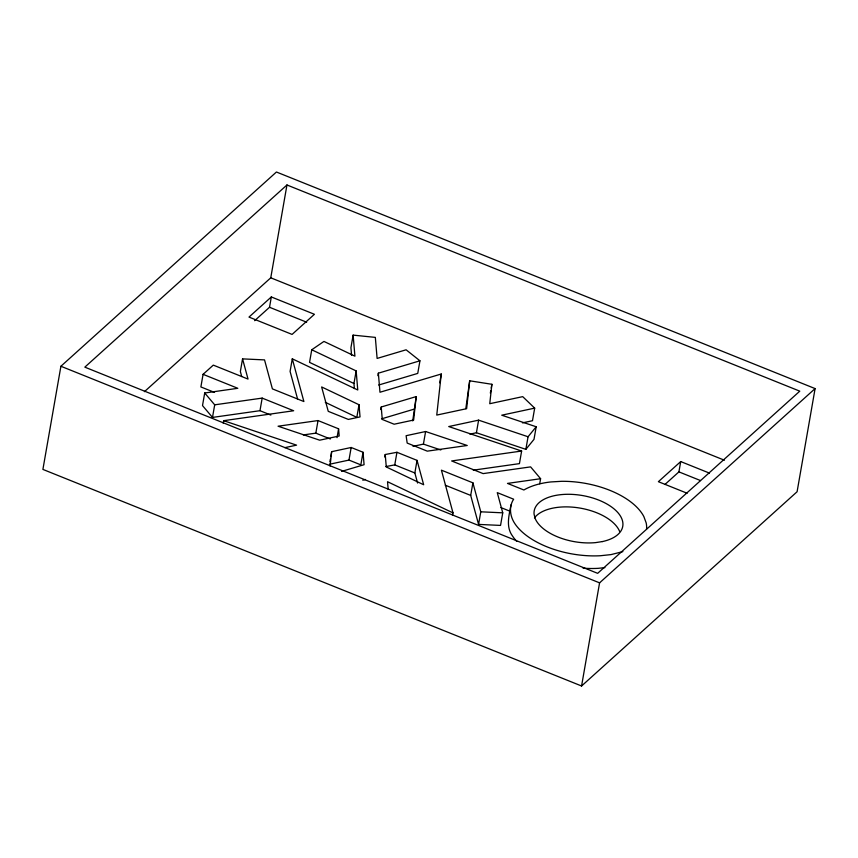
<?xml version="1.0" encoding="UTF-8"?>
<svg xmlns="http://www.w3.org/2000/svg" width="858" height="858" viewBox="0 0 858 858"><rect width="100%" height="100%" fill="white"/><g stroke="black" fill="none" stroke-linecap="round" stroke-linejoin="round"><path stroke-width="1.29" d="M330.083 466.001L331.66 451.673L351.169 447.49L363.031 452.252L364.082 464.704L341.581 471.396M412.73 420.913L416.216 396.589L381.22 407.003L380.78 409.523M416.216 396.589L413.642 420.034L394.133 424.217L382.271 419.455L381.22 407.003M378.678 385.027L417.749 373.402L419.948 360.8L378.357 373.176L379.976 392.245L441.269 374.002L436.754 415.079L466.634 408.676L469.691 380.802L491.891 384.287L489.746 403.71L522.704 396.643L534.684 408.129L532.486 420.72L522.436 422.876M465.819 408.633L469.691 380.802M452.574 515.401L453.013 512.891L441.409 470.163L472.897 482.829L470.699 495.42L478.571 524.399L500.546 525.418L502.745 512.827L497.265 492.621L513.642 499.206C508.676 506.67 509.974 516.409 514.821 523.584A68.908 35.907 9.9 0 0 600.364 555.737L610.982 554.611L622.854 551.619M60.907 366.259L42.9 469.412L581.574 685.992L797.093 491.741L815.1 388.588L276.426 172.008L60.907 366.259L599.581 582.85L815.1 388.588M354.386 388.599L353.957 383.515L309.545 362.376L311.744 349.774L356.156 370.913L357.765 389.982L292.288 358.816L303.893 401.544L272.404 388.878L264.532 359.899L242.557 358.88L248.037 379.086L213.299 365.122L203.078 374.335L200.879 386.937L214.521 392.417M203.078 374.335L237.805 388.299L204.708 392.996L202.509 405.587L212.494 417.417L259.974 410.692L270.871 415.079M212.494 417.417L214.693 404.826L204.708 392.996M223.23 423.198L223.67 420.677L293.661 410.757L262.173 398.101L214.693 404.826M242.557 358.88L240.358 371.482L241.72 376.533M144.434 391.666L270.763 277.81L286.958 184.974L799.785 391.162L597.661 573.337L84.835 367.149L286.958 184.974M254.633 320.688L269.519 307.271L271.321 296.954L314.414 314.285L292.085 334.416L248.992 317.085L271.321 296.954M259.974 410.692L262.173 398.101M292.288 358.816L290.09 371.417L297.672 399.345M303.314 434.92L315.83 433.151L318.028 420.559L338.588 428.818L339.189 436.003L319.68 440.186L278.067 426.212L318.028 420.559M329.901 461.743L330.341 459.223M330.78 456.713L331.66 451.673M419.948 360.8L406.102 349.796L377.112 358.43L375.332 337.387L353.131 335.124L350.933 347.726L351.576 355.341M337.044 437.644L338.588 428.818M353.957 383.515L356.156 370.913M329.461 464.264L348.97 460.081L351.169 447.49M359.019 404.74L360.038 416.913L348.348 419.423L328.249 411.336L321.632 386.947L359.019 404.74L356.821 417.342L325.289 402.327M363.031 452.252L360.832 464.854L348.97 460.081M377.917 375.697L378.357 373.176M384.792 457.035L385.231 454.515L396.954 452.284L417.042 460.371L423.67 484.759L386.282 466.966L385.231 454.515M385.821 466.58L394.755 464.886L396.954 452.284M417.578 483.033L414.854 472.962L417.042 460.371M413.009 446.342L423.412 444.112L425.611 431.52L467.235 445.495L427.273 451.147L407.175 443.071L406.113 435.703L425.611 431.52M439.736 382.818L441.269 374.002M469.916 434.137L476.415 432.754L478.603 420.152L528.056 436.754L536.196 426.769L501.726 415.197L534.684 408.129M490.347 393.103L490.787 390.583M491.226 388.063L491.891 384.287M478.571 524.399L480.77 511.808L472.897 482.829M511.014 504.879C509.062 515.218 505.619 526.876 512.623 536.175A68.908 35.907 9.9 0 0 516.72 541.355M478.603 420.152L448.734 426.555L521.632 451.029L519.433 463.631L473.262 470.173M476.415 432.754L525.857 449.345L528.056 436.754M536.196 426.769L533.998 439.36L525.857 449.345M539.714 483.751L540.594 478.71L530.609 466.881L483.129 473.605L451.64 460.95L521.632 451.029M581.574 685.992L599.581 582.85M664.961 484.459L678.914 471.879L680.716 461.561L709.448 473.112M680.716 461.561L658.386 481.692L687.119 493.243M311.744 349.774L323.949 341.43L354.912 356.167L353.131 335.124M381.52 418.854L414.017 409.18M362.805 480.212L365.326 479.461M284.877 447.651L296.568 445.152L223.67 420.677M540.594 478.71L507.496 483.408L523.873 489.993A68.908 35.907 9.9 0 1 550.772 481.949L561.722 481.306A68.908 35.907 9.9 0 1 643.843 516.559L646.171 522.887A68.908 35.907 9.9 0 1 646.546 529.107M604.911 567.621L598.165 568.339A68.908 35.907 9.9 0 1 583.086 568.178M480.77 511.808L502.745 512.827M423.412 444.112L440.819 449.957M270.763 277.81L724.409 460.21M269.519 307.271L306.638 322.19M678.914 471.879L700.471 480.544M315.83 433.151L330.341 438.985M394.755 464.886L414.854 472.962M445.27 485.199L470.699 495.42M500.911 507.571L510.274 511.336M453.013 512.891L387.537 481.724L388.181 489.35M534.47 517.878A44.948 23.413 9.9 0 1 579.096 507.936A44.948 23.413 9.9 0 1 619.658 531.51M602.423 541.57L595.559 542.621A44.948 23.413 9.9 0 1 535.081 518.296L534.062 514.081A44.948 23.413 9.9 0 1 598.927 500.171A44.948 23.413 9.9 0 1 602.423 541.57"/></g></svg>
